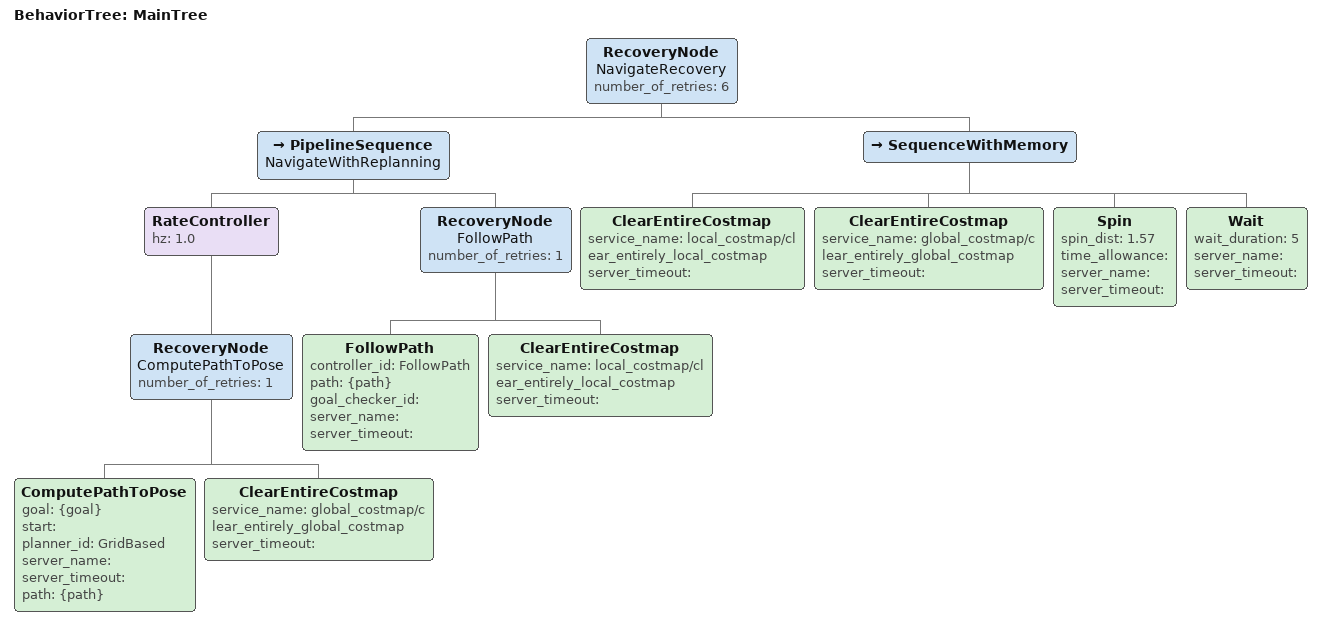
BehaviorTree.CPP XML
<?xml version="1.0" encoding="UTF-8"?>
<root BTCPP_format="4"
      main_tree_to_execute="MainTree">
  <BehaviorTree ID="MainTree">
    <RecoveryNode name="NavigateRecovery"
                  number_of_retries="6">
      <PipelineSequence name="NavigateWithReplanning">
        <RateController hz="1.0">
          <RecoveryNode name="ComputePathToPose"
                        number_of_retries="1">
            <ComputePathToPose goal="{goal}"
                               start=""
                               planner_id="GridBased"
                               server_name=""
                               server_timeout=""
                               path="{path}"/>
            <ClearEntireCostmap service_name="global_costmap/clear_entirely_global_costmap"
                                server_timeout=""/>
          </RecoveryNode>
        </RateController>
        <RecoveryNode name="FollowPath"
                      number_of_retries="1">
          <FollowPath controller_id="FollowPath"
                      path="{path}"
                      goal_checker_id=""
                      server_name=""
                      server_timeout=""/>
          <ClearEntireCostmap service_name="local_costmap/clear_entirely_local_costmap"
                              server_timeout=""/>
        </RecoveryNode>
      </PipelineSequence>
      <SequenceWithMemory>
        <ClearEntireCostmap service_name="local_costmap/clear_entirely_local_costmap"
                            server_timeout=""/>
        <ClearEntireCostmap service_name="global_costmap/clear_entirely_global_costmap"
                            server_timeout=""/>
        <Spin spin_dist="1.57"
              time_allowance=""
              server_name=""
              server_timeout=""/>
        <Wait wait_duration="5"
              server_name=""
              server_timeout=""/>
      </SequenceWithMemory>
    </RecoveryNode>
  </BehaviorTree>

</root>
